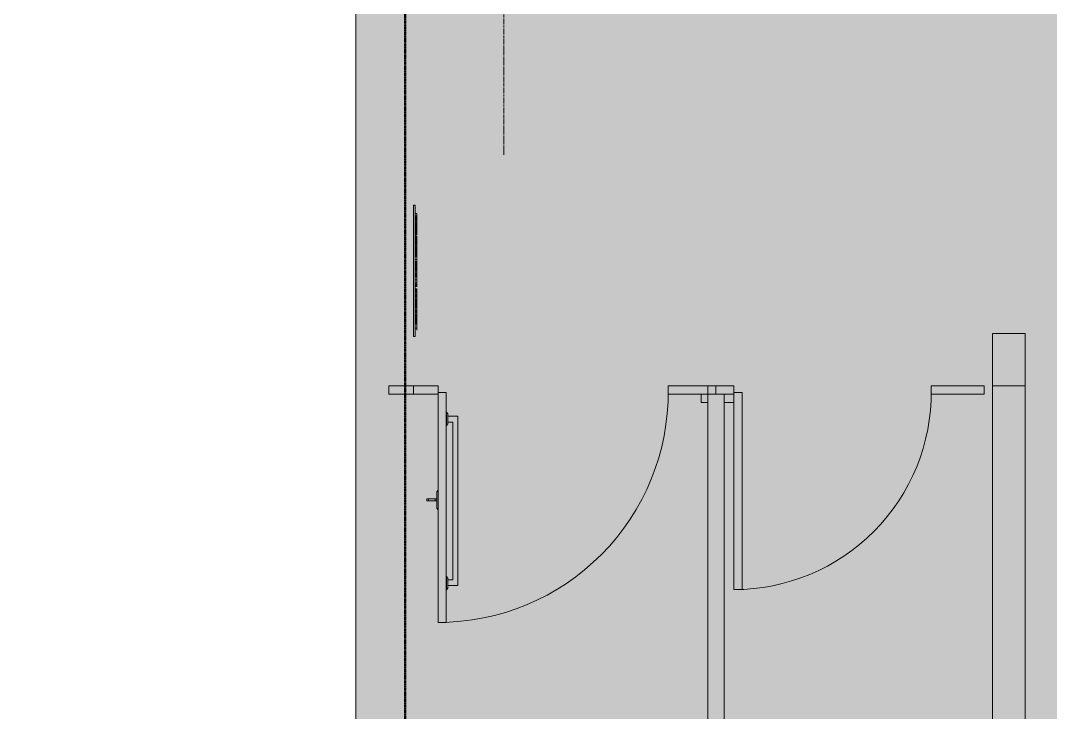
# Model space of a CAD drawing. Header units: millimetres. Extents: x 15878 to 679837, y -72324 to 391440.
# Drawn here: x 62119 to 65252, y 47314 to 49420 of the extents above; entities that cross this region are included whole.
import ezdxf

# ---------------------------------------------------------------- set-up
doc = ezdxf.new("R2010")
doc.units = ezdxf.units.MM
doc.linetypes.add('Demolished', pattern=[4.8, 3.2, -1.6])
doc.linetypes.add('Grid Line__1_200_', pattern=[10.5, 6, -1.5, 1.5, -1.5])
for name, color, linetype, lineweight in [('A-DETL', 90, 'Continuous', 5), ('A-DETL-GENF', 92, 'Continuous', 5), ('A-DOOR', 31, 'Continuous', 5), ('A-FLOR', 192, 'Continuous', 5), ('A-GENM', 13, 'Continuous', 5), ('A-WALL', 113, 'Continuous', 5), ('A-WALL-PATT', 111, 'Continuous', 18), ('P-SANR-FIXT', 6, 'Continuous', 5), ('S-GRID', 1, 'Continuous', 5)]:
    doc.layers.add(name, color=color, linetype=linetype, lineweight=lineweight)

# ---------------------------------------------------------------- blocks, each defined once
blk = doc.blocks.new('DLN_Partition Door - 600x2100_100x25 _WH_GH_-15332068-1_F')
at = {"layer": 'A-DOOR', "color": 253}
for p, q in [((20, -509.1), (20, -534.1)), ((620, -509.1), (20, -509.1)), ((620, -534.1), (620, -509.1)), ((20, -534.1), (620, -534.1))]:
    blk.add_line(p, q, dxfattribs=at)
blk.add_arc((20, -534.1), 600, 0, 90.5, dxfattribs=at)
at = {"layer": 'P-SANR-FIXT', "color": 253}
for p, q in [((25, 227), (0, 227)), ((0, 227), (0, 65.9)), ((25, 65.9), (25, 227)), ((0, 65.9), (25, 65.9)), ((25, -534.1), (0, -534.1)), ((0, -534.1), (0, -589.1)), ((25, -589.1), (25, -534.1)), ((0, -589.1), (25, -589.1))]:
    blk.add_line(p, q, dxfattribs=at)
blk = doc.blocks.new('DLN_Ambulant Partition Door - 700x2100_100x25 _WH_GH_-15369237-1_F')
at = {"layer": 'A-DOOR', "color": 253}
for p, q in [((20, -509.1), (20, -534.1)), ((720, -509.1), (20, -509.1)), ((720, -534.1), (720, -509.1)), ((20, -534.1), (720, -534.1))]:
    blk.add_line(p, q, dxfattribs=at)
blk.add_arc((20, -534.1), 700, 0, 90.5, dxfattribs=at)
at = {"layer": 'P-SANR-FIXT', "color": 253}
for p, q in [((50, 365.9), (25, 365.9)), ((50, 335.9), (50, 365.9)), ((0, 310.9), (0, 285.9)), ((25, 285.9), (0, 285.9)), ((0, 285.9), (0, 165.9)), ((25, 165.9), (25, 285.9)), ((50, 265.9), (50, 285.9)), ((25, 265.9), (50, 265.9)), ((0, 165.9), (25, 165.9)), ((92.5, -474), (607.5, -474)), ((92.5, -504.5), (92.5, -474)), ((110.2, -489), (110.2, -504.5)), ((590.2, -489), (110.2, -489)), ((590.2, -504.5), (590.2, -489)), ((607.5, -474), (607.5, -504.5)), ((80.3, -509), (85.3, -504.5)), ((120.3, -509), (80.3, -509)), ((85.3, -504.5), (115.3, -504.5)), ((115.3, -504.5), (120.3, -509)), ((585.3, -504.5), (580.3, -509)), ((580.3, -509), (620.3, -509)), ((615.3, -504.5), (585.3, -504.5)), ((620.3, -509), (615.3, -504.5)), ((25, -534.1), (0, -534.1)), ((0, -534.1), (0, -609.1)), ((25, -609.1), (25, -534.1)), ((322.2, -538.1), (317.2, -534.1)), ((317.2, -534.1), (377.2, -534.1)), ((372.2, -538.1), (322.2, -538.1)), ((344, -538.1), (344, -568.1)), ((350.2, -543.1), (344, -543.1)), ((350.2, -563.1), (344, -563.1)), ((350.2, -538.1), (350.2, -543.1)), ((350.2, -568.1), (350.2, -538.1)), ((377.2, -534.1), (372.2, -538.1)), ((344, -568.1), (350.2, -568.1)), ((0, -609.1), (0, -634.1)), ((0, -609.1), (25, -609.1)), ((25, -634.1), (25, -609.1)), ((0, -634.1), (0, -684.1)), ((25, -684.1), (25, -634.1)), ((0, -684.1), (25, -684.1))]:
    blk.add_line(p, q, dxfattribs=at)
blk = doc.blocks.new('DLN_Signage-Ambulant braille _ tactile - DLN_Signage-Ambulant braille _ tactile-15336842-1_F')
at = {"layer": 'A-GENM', "color": 253}
for p, q in [((-200, 5), (200, 5)), ((-200, 5), (-200, 0)), ((-200, 0), (200, 0)), ((-175, 0), (-179.9, 0)), ((-179.9, 0), (-174.2, 0)), ((-174.2, 0), (-172.5, 0)), ((-174.2, 0), (-174.2, -5)), ((-166.2, 0), (-172.7, 0)), ((-172.5, 0), (-160.4, 0)), ((-170.1, 0), (-171.8, 0)), ((-171.8, 0), (-139.5, 0)), ((-160.7, 0), (-159.2, 0)), ((-160.7, 0), (-160.7, -5)), ((-160.4, 0), (-160.4, -5)), ((-159.2, 0), (-153.5, 0)), ((-159.2, 0), (-159.2, -5)), ((-157.2, 0), (-154.1, 0)), ((-157.2, 0), (-157.2, -5)), ((-156.1, 0), (-156.1, -5)), ((-154.4, 0), (-154.4, -5)), ((-154.1, 0), (-150.8, 0)), ((-154.1, -5), (-154.1, 0)), ((-153.5, 0), (-148.7, 0)), ((-153.5, 0), (-153.5, -5)), ((-153.3, 0), (-153.3, -5)), ((-150.8, 0), (-149.3, 0)), ((-150.8, 0), (-150.8, -5)), ((-150.5, 0), (-150.5, -5)), ((-150.2, 0), (-142.5, 0)), ((-150.2, 0), (-150.2, -5)), ((-149.3, 0), (-149.3, -5)), ((-148.9, 0), (-148.9, -5)), ((-148.7, 0), (-147.1, 0)), ((-148.7, 0), (-148.7, -5)), ((-143.7, 0), (-148.6, 0)), ((-147.1, 0), (-147.1, -5)), ((-145.2, 0), (-142.8, 0)), ((-145.2, 0), (-142.2, 0)), ((-145.2, 0), (-145.2, -5)), ((-145.2, 0), (-145.2, -5)), ((-142.8, 0), (-141.7, 0)), ((-142.8, 0), (-142.8, -5)), ((-142.5, 0), (-133.9, 0)), ((-142.2, 0), (-140.5, 0)), ((-142.2, 0), (-142.2, -5)), ((-141.7, 0), (-141.7, -5)), ((-140.5, 0), (-140.1, 0)), ((-140.5, 0), (-140.5, -5)), ((-140.1, 0), (-137.4, 0)), ((-140.1, 0), (-136.3, 0)), ((-140.1, -5), (-140.1, 0)), ((-140.1, 0), (-140.1, -5)), ((-139.5, 0), (-125.8, 0)), ((-133.9, 0), (-138.8, 0)), ((-137.5, 0), (-137.5, -5)), ((-137.4, 0), (-134.5, 0)), ((-137.4, 0), (-137.4, -5)), ((-136.3, 0), (-136.3, -5)), ((-134.5, 0), (-132.5, 0)), ((-134.5, 0), (-134.5, -5)), ((-132.5, 0), (-132.5, -5)), ((-127.1, 0), (-123.8, 0)), ((-127.1, 0), (-124.4, 0)), ((-127.1, 0), (-127.1, -5)), ((-127.1, 0), (-127.1, -5)), ((-126.6, 0), (-119.6, 0)), ((-126.6, 0), (-126.6, -5)), ((-125.8, 0), (-93.6, 0)), ((-124.5, 0), (-95.1, 0)), ((-95.1, 0), (-124.5, 0)), ((-124.4, 0), (-123.3, 0)), ((-124.4, 0), (-124.4, -5)), ((-123.8, 0), (-121.9, 0)), ((-123.8, 0), (-123.8, -5)), ((-123.3, -5), (-123.3, 0)), ((-121.9, 0), (-121.7, 0)), ((-121.9, 0), (-121.9, -5)), ((-121.7, 0), (-117.9, 0)), ((-121.7, 0), (-121.7, -5)), ((-119.6, 0), (-119.6, -5)), ((-117.9, 0), (-117.9, -5)), ((-112.8, 0), (-111, 0)), ((-112.8, 0), (-112.8, -5)), ((-111, 0), (-106.5, 0)), ((-111, 0), (-111, -5)), ((-111, 0), (-111, -5)), ((-110.9, 0), (-109.6, 0)), ((-110.9, -5), (-110.9, 0)), ((-109.6, 0), (-106.5, 0)), ((-109.6, 0), (-109.6, -5)), ((-109.5, 0), (-109.5, -5)), ((-106.5, 0), (-101.8, 0)), ((-106.5, 0), (-103.2, 0)), ((-106.5, 0), (-106.5, -5)), ((-106.5, 0), (-106.5, -5)), ((-106.5, 0), (-106.5, -5)), ((-106.5, 0), (-106.5, -5)), ((-103.3, 0), (-103.3, -5)), ((-103.2, 0), (-102, 0)), ((-103.2, 0), (-103.2, -5)), ((-102, 0), (-102, -5)), ((-101.9, 0), (-101.9, -5)), ((-101.8, 0), (-100.1, 0)), ((-101.8, 0), (-101.8, -5)), ((-101.3, 0), (-101.3, -5)), ((-100.1, -5), (-100.1, 0)), ((-97.6, 0), (-95.2, 0)), ((-97.6, 0), (-94.6, 0)), ((-97.6, 0), (-97.6, -5)), ((-97.6, 0), (-97.6, -5)), ((-95.2, 0), (-94.1, 0)), ((-95.2, 0), (-95.2, -5)), ((-94.6, 0), (-92.8, 0)), ((-94.6, 0), (-94.6, -5)), ((-94.1, 0), (-94.1, -5)), ((-93.6, 0), (-67.1, 0)), ((-93.6, 0), (-93.6, -5)), ((-92.8, 0), (-92.5, 0)), ((-92.8, 0), (-92.8, -5)), ((-92.5, 0), (-89.8, 0)), ((-92.5, 0), (-88.7, 0)), ((-92.5, -5), (-92.5, 0)), ((-92.5, 0), (-92.5, -5)), ((-89.9, 0), (-89.9, -5)), ((-89.8, 0), (-86.9, 0)), ((-89.8, 0), (-89.8, -5)), ((-88.7, 0), (-88.7, -5)), ((-86.9, 0), (-84.9, 0)), ((-86.9, 0), (-86.9, -5)), ((-84.9, 0), (-84.9, -5)), ((-79.5, 0), (-76.2, 0)), ((-79.5, 0), (-76.8, 0)), ((-79.5, 0), (-79.5, -5)), ((-79.5, 0), (-79.5, -5)), ((-76.8, 0), (-75.7, 0)), ((-76.8, 0), (-76.8, -5)), ((-76.2, 0), (-74.3, 0)), ((-76.2, 0), (-76.2, -5)), ((-75.7, -5), (-75.7, 0)), ((-74.3, 0), (-74.1, 0)), ((-74.3, 0), (-74.3, -5)), ((-74.1, 0), (-70.3, 0)), ((-74.1, 0), (-74.1, -5)), ((-73.2, 0), (-69.9, 0)), ((-73.2, 0), (-69.9, 0)), ((-73.2, 0), (-73.2, -5)), ((-73.2, 0), (-73.2, -5)), ((-70.3, 0), (-70.3, -5)), ((-69.9, -5), (-69.9, 0)), ((-69.9, -5), (-69.9, 0)), ((-62.2, 0), (-68.1, 0)), ((-67.1, 0), (-62.2, 0)), ((-64.9, 0), (-61.4, 0)), ((-64.9, 0), (-64.9, -5)), ((-61.4, 0), (-60.2, 0)), ((-61.4, 0), (-61.4, -5)), ((-60.2, 0), (-59.5, 0)), ((-60.2, 0), (-60.2, -5)), ((-60.2, 0), (-60.2, -5)), ((-59.5, 0), (-58.9, 0)), ((-59.5, 0), (-54.4, 0)), ((-59.5, -5), (-59.5, 0)), ((-59.5, 0), (-59.5, -5)), ((-58.9, 0), (-57, 0)), ((-58.9, 0), (-58.9, -5)), ((-57.4, 0), (-57.4, -5)), ((-57, 0), (-55, 0)), ((-57, 0), (-57, -5)), ((-55, 0), (-54.1, 0)), ((-55, 0), (-55, -5)), ((-54.7, 0), (-54.7, -5)), ((-54.4, 0), (-54.4, -5)), ((-54.1, 0), (-54.1, -5)), ((-47.9, 0), (-15.2, 0)), ((-47.5, 0), (-47.9, 0)), ((-47.7, 0), (-44.5, 0)), ((-47.7, 0), (-47.7, -5)), ((-46.8, 0), (-43.9, 0)), ((-46.8, 0), (-46.8, -5)), ((-37.6, 0), (-45, 0)), ((-44.5, 0), (-42.5, 0)), ((-44.5, 0), (-44.5, -5)), ((-44.5, 0), (-44.5, -5)), ((-43.9, 0), (-43.3, 0)), ((-43.9, 0), (-43.9, -5)), ((-43.3, 0), (-43.3, -5)), ((-42.9, 0), (-42.9, -5)), ((-42.5, 0), (-39.8, 0)), ((-42.5, -5), (-42.5, 0)), ((-39.8, 0), (-36.3, 0)), ((-39.8, 0), (-39.8, -5)), ((-36.3, 0), (-36.3, -5)), ((-21.8, 0), (-26.8, 0)), ((-26.8, 0), (-24.9, 0)), ((-26.8, 0), (-26.8, -5)), ((-24.9, 0), (-26.1, 0)), ((-18.3, 0), (11.1, 0)), ((11.1, 0), (-18.3, 0)), ((-11.8, 0), (-16.8, 0)), ((-16.6, 0), (-15, 0)), ((-16.6, 0), (-16.6, -5)), ((-15.6, 0), (-15.6, -5)), ((-15.2, 0), (6.2, 0)), ((-15.2, 0), (-15.2, -5)), ((-15, 0), (-14.2, 0)), ((-15, 0), (-15, -5)), ((-14.2, 0), (-12, 0)), ((-14.2, 0), (-14.2, -5)), ((-12.6, 0), (-12.6, -5)), ((-12, 0), (-9.4, 0)), ((-12, -5), (-12, 0)), ((-11.8, 0), (-11.8, -5)), ((-9.4, 0), (-11.3, 0)), ((-9.6, 0), (-9.6, -5)), ((-9.4, 0), (-7.7, 0)), ((-9.4, 0), (-9.4, -5)), ((-3.8, 0), (-8.8, 0)), ((-8.8, 0), (-8.8, -5)), ((-7.7, 0), (-6.1, 0)), ((-7.7, 0), (-7.7, -5)), ((-7.7, 0), (-7.7, -5)), ((-7.7, 0), (-7.7, -5)), ((-6.1, 0), (-6.1, -5)), ((-0.7, 0), (1.6, 0)), ((-0.7, 0), (-0.7, -5)), ((-0.1, 0), (1.3, 0)), ((-0.1, -5), (-0.1, 0)), ((0.4, 0), (0.4, -5)), ((6.2, 0), (1.2, 0)), ((1.3, 0), (4.8, 0)), ((1.3, 0), (1.3, -5)), ((1.5, 0), (1.9, 0)), ((1.5, 0), (1.5, -5)), ((1.6, 0), (5.1, 0)), ((1.6, 0), (1.6, -5)), ((1.9, 0), (3.5, 0)), ((1.9, 0), (1.9, -5)), ((2, 0), (2, -5)), ((2.4, 0), (2.4, -5)), ((2.7, 0), (2.7, -5)), ((3.5, 0), (5.6, 0)), ((3.5, 0), (3.5, -5)), ((4.6, 0), (4.6, -5)), ((4.8, 0), (6.9, 0)), ((4.8, 0), (4.8, -5)), ((5, 0), (5, -5)), ((5.1, 0), (7.8, 0)), ((5.1, 0), (5.1, -5)), ((5.2, 0), (5.2, -5)), ((5.6, 0), (8, 0)), ((6.2, 0), (33.9, 0)), ((6.2, 0), (6.2, -5)), ((6.9, 0), (10.1, 0)), ((6.9, 0), (6.9, -5)), ((7.6, 0), (7.6, -5)), ((7.8, 0), (8.8, 0)), ((7.8, 0), (7.8, -5)), ((8, 0), (9.7, 0)), ((8, 0), (8, -5)), ((8.1, 0), (8.1, -5)), ((8.8, 0), (8.8, -5)), ((9, 0), (9, -5)), ((9.7, 0), (10.4, 0)), ((9.7, 0), (9.7, -5)), ((10.1, 0), (10.1, -5)), ((10.4, 0), (10.4, -5)), ((14.5, 0), (16.3, 0)), ((14.5, 0), (14.5, -5)), ((16.3, 0), (20.7, 0)), ((16.3, 0), (16.3, -5)), ((16.3, 0), (16.3, -5)), ((16.4, 0), (17.7, 0)), ((16.4, 0), (24.7, 0)), ((16.4, -5), (16.4, 0)), ((16.4, 0), (16.4, -5)), ((17.6, 0), (17.6, -5)), ((17.7, 0), (21.2, 0)), ((17.7, 0), (17.7, -5)), ((20.7, 0), (24.8, 0)), ((20.7, 0), (20.7, -5)), ((20.8, 0), (20.8, -5)), ((21, 0), (21, -5)), ((21.2, 0), (24, 0)), ((21.2, 0), (21.2, -5)), ((28.8, 0), (22.1, 0)), ((23.7, 0), (23.7, -5)), ((24, 0), (25.6, 0)), ((24, 0), (24, -5)), ((24.6, 0), (24.6, -5)), ((24.7, -5), (24.7, 0)), ((24.8, 0), (26.6, 0)), ((24.8, 0), (24.8, -5)), ((25.6, 0), (25.6, -5)), ((26.6, 0), (26.6, -5)), ((28.8, 0), (28.8, -5)), ((33.9, 0), (34.4, 0)), ((34.4, 0), (47, 0)), ((34.4, 0), (34.4, -5)), ((49.2, 0), (44.2, 0)), ((44.2, 0), (68.2, 0)), ((68.2, 0), (44.2, 0)), ((46.1, 0), (49.7, 0)), ((46.1, 0), (46.1, -5)), ((47, 0), (64.7, 0)), ((47, 0), (47, -5)), ((49.4, 0), (49.4, -5)), ((49.5, 0), (51.4, 0)), ((49.5, 0), (49.5, -5)), ((49.7, 0), (49.7, -5)), ((55.2, 0), (50.2, 0)), ((51.1, 0), (54.4, 0)), ((51.1, -5), (51.1, 0)), ((51.3, 0), (51.3, -5)), ((51.4, 0), (51.4, -5)), ((51.7, 0), (51.7, -5)), ((53, 0), (63.6, 0)), ((53, 0), (53, -5)), ((53.6, 0), (55.1, 0)), ((53.6, 0), (53.6, -5)), ((54.1, 0), (58.8, 0)), ((54.1, 0), (54.1, -5)), ((54.4, 0), (54.4, -5)), ((54.6, 0), (56.6, 0)), ((54.6, 0), (54.6, -5)), ((55.1, 0), (55.4, 0)), ((55.1, -5), (55.1, 0)), ((55.1, 0), (55.1, -5)), ((55.4, 0), (71.6, 0)), ((55.4, 0), (55.4, -5)), ((56, 0), (59, 0)), ((56, 0), (56, -5)), ((56.6, 0), (57.2, 0)), ((56.6, 0), (56.6, -5)), ((62.2, 0), (57.2, 0)), ((57.2, -5), (57.2, 0)), ((57.4, 0), (57.4, -5)), ((57.5, 0), (57.6, 0)), ((57.5, 0), (57.5, -5)), ((57.6, 0), (57.6, -5)), ((58.5, 0), (58.6, 0)), ((58.5, 0), (58.5, -5)), ((58.6, 0), (61, 0)), ((58.6, -5), (58.6, 0)), ((58.6, 0), (58.6, -5)), ((58.8, 0), (62.3, 0)), ((58.8, 0), (58.8, -5)), ((59, 0), (62.8, 0)), ((59, 0), (59, -5)), ((59.2, 0), (67.9, 0)), ((59.2, 0), (67.9, 0)), ((59.2, 0), (67.9, 0)), ((59.2, 0), (59.2, -5)), ((59.2, 0), (59.2, -5)), ((59.2, 0), (59.2, -5)), ((59.3, 0), (67.5, 0)), ((59.3, -5), (59.3, 0)), ((59.5, 0), (59.5, -5)), ((59.5, 0), (59.5, -5)), ((59.8, 0), (61.2, 0)), ((59.8, 0), (59.8, -5)), ((60.8, 0), (60.8, -5)), ((61, 0), (66.2, 0)), ((61, 0), (61, -5)), ((61.2, -5), (61.2, 0)), ((61.3, 0), (61.3, -5)), ((61.6, 0), (65.3, 0)), ((61.6, -5), (61.6, 0)), ((61.9, 0), (61.9, -5)), ((62.3, 0), (62.3, -5)), ((62.7, 0), (64.7, 0)), ((62.7, 0), (62.7, -5)), ((62.8, 0), (62.8, -5)), ((68.2, 0), (63.2, 0)), ((63.6, 0), (71.5, 0)), ((63.6, 0), (63.6, -5)), ((63.7, -5), (63.7, 0)), ((64.7, 0), (79.5, 0)), ((64.7, 0), (64.7, -5)), ((64.7, 0), (73, 0)), ((64.7, 0), (64.7, -5)), ((64.9, 0), (70.5, 0)), ((64.9, 0), (64.9, -5)), ((65, 0), (65, -5)), ((65.3, 0), (65.3, -5)), ((65.7, 0), (65.7, -5)), ((66.2, 0), (68.1, 0)), ((66.2, 0), (66.2, -5)), ((67.4, 0), (67.4, -5)), ((67.5, 0), (67.5, -5)), ((67.8, 0), (67.8, -5)), ((67.8, 0), (67.8, -5)), ((67.9, -5), (67.9, 0)), ((67.9, 0), (67.9, -5)), ((67.9, 0), (67.9, -5)), ((68.1, 0), (68.1, -5)), ((68.6, 0), (71.5, 0)), ((68.6, -5), (68.6, 0)), ((69.5, 0), (70.3, 0)), ((69.5, 0), (69.5, -5)), ((69.5, 0), (69.5, -5)), ((70.3, 0), (70.3, -5)), ((70.5, 0), (70.5, -5)), ((71, 0), (72.7, 0)), ((71, 0), (71, -5)), ((71, 0), (71, -5)), ((71.4, 0), (71.4, -5)), ((71.5, 0), (72, 0)), ((71.5, 0), (73.6, 0)), ((71.5, 0), (71.5, -5)), ((71.5, 0), (71.5, -5)), ((71.6, 0), (71.6, -5)), ((72, 0), (72, -5)), ((72.7, 0), (74.5, 0)), ((72.7, 0), (72.7, -5)), ((73, 0), (73, -5)), ((73.6, 0), (73.6, -5)), ((74.5, 0), (74.5, -5)), ((78.1, 0), (86.8, 0)), ((78.1, 0), (78.1, -5)), ((79.1, 0), (82, 0)), ((79.1, 0), (79.1, -5)), ((79.5, 0), (83.7, 0)), ((80.2, 0), (84.4, 0)), ((80.2, 0), (80.2, -5)), ((82, 0), (87.5, 0)), ((82, 0), (82, -5)), ((83.7, 0), (84.6, 0)), ((84.3, -5), (84.3, 0)), ((84.4, 0), (91.1, 0)), ((84.4, 0), (84.4, -5)), ((84.6, 0), (85.5, 0)), ((84.6, 0), (87, 0)), ((84.6, -5), (84.6, 0)), ((85.5, 0), (85.5, -5)), ((86.8, 0), (89.4, 0)), ((86.8, 0), (86.8, -5)), ((87, -5), (87, 0)), ((87.5, 0), (87.5, -5)), ((89.4, 0), (93.8, 0)), ((89.4, 0), (89.4, -5)), ((91, 0), (91.1, 0)), ((91, 0), (91, -5)), ((91.1, -5), (91.1, 0)), ((91.1, 0), (91.1, -5)), ((92.8, 0), (102.7, 0)), ((92.8, 0), (93.8, 0)), ((92.8, 0), (92.8, -5)), ((92.8, 0), (92.8, -5)), ((93.8, 0), (96.7, 0)), ((93.8, 0), (93.8, -5)), ((93.8, 0), (93.8, -5)), ((93.8, 0), (93.8, -5)), ((95.6, 0), (105.7, 0)), ((95.6, 0), (95.6, -5)), ((96.7, 0), (102.6, 0)), ((96.7, 0), (96.7, -5)), ((98, 0), (98, -5)), ((98.5, 0), (98.5, -5)), ((100.3, 0), (100.3, -5)), ((101.5, 0), (101.5, -5)), ((102.4, 0), (102.4, -5)), ((102.6, 0), (106.1, 0)), ((102.6, 0), (102.6, -5)), ((102.7, 0), (102.7, -5)), ((103.2, 0), (103.2, -5)), ((103.4, 0), (103.4, -5)), ((103.7, 0), (103.7, -5)), ((104.5, 0), (104.5, -5)), ((105.7, 0), (105.7, -5)), ((106.1, 0), (106.1, -5)), ((109.6, 0), (113.3, 0)), ((109.6, 0), (109.6, -5)), ((112, 0), (118.5, 0)), ((112, 0), (112, -5)), ((113.3, 0), (116.8, 0)), ((113.3, -5), (113.3, 0)), ((114.4, 0), (114.5, 0)), ((114.4, 0), (114.4, -5)), ((114.5, 0), (114.5, -5)), ((115.3, 0), (116.6, 0)), ((115.3, 0), (115.3, -5)), ((116.1, 0), (116.1, -5)), ((116.6, 0), (116.6, -5)), ((116.8, 0), (119.4, 0)), ((116.8, 0), (116.8, -5)), ((117.1, 0), (122, 0)), ((117.1, 0), (117.1, -5)), ((118.5, 0), (124.2, 0)), ((119.4, 0), (119.4, -5)), ((119.6, 0), (126.9, 0)), ((119.6, 0), (119.6, -5)), ((120.4, 0), (120.5, 0)), ((120.4, 0), (122.1, 0)), ((120.4, 0), (120.4, -5)), ((120.4, 0), (120.4, -5)), ((120.5, 0), (120.5, -5)), ((121.8, 0), (125.8, 0)), ((121.8, 0), (121.8, -5)), ((122, 0), (125.2, 0)), ((122, 0), (122, -5)), ((122.1, 0), (126.9, 0)), ((122.1, 0), (126.8, 0)), ((122.1, 0), (122.1, -5)), ((122.1, 0), (122.1, -5)), ((122.1, 0), (122.1, -5)), ((122.3, 0), (122.3, -5)), ((122.6, 0), (122.6, -5)), ((124.2, 0), (128.2, 0)), ((125.2, 0), (125.2, -5)), ((125.8, 0), (126.8, 0)), ((125.8, 0), (125.8, -5)), ((126.3, 0), (126.3, -5)), ((126.8, 0), (129.4, 0)), ((126.8, 0), (126.9, 0)), ((126.8, 0), (126.8, -5)), ((126.8, 0), (126.8, -5)), ((126.8, 0), (126.8, -5)), ((126.9, 0), (126.9, -5)), ((126.9, 0), (126.9, -5)), ((126.9, 0), (126.9, -5)), ((127.1, 0), (132, 0)), ((127.1, 0), (127.1, -5)), ((128.2, 0), (130.6, 0)), ((128.2, 0), (128.2, -5)), ((128.4, 0), (133.4, 0)), ((128.4, 0), (128.4, -5)), ((128.4, 0), (128.4, -5)), ((128.5, 0), (134.1, 0)), ((128.5, 0), (133.1, 0)), ((128.5, 0), (128.5, -5)), ((128.5, 0), (128.5, -5)), ((128.5, -5), (128.5, 0)), ((129.4, 0), (129.4, -5)), ((130.6, 0), (137, 0)), ((131.7, 0), (161.1, 0)), ((161.1, 0), (131.7, 0)), ((132, 0), (138, 0)), ((132, 0), (132, -5)), ((133.1, 0), (135.4, 0)), ((133.1, 0), (133.1, -5)), ((133.4, 0), (133.4, -5)), ((133.4, 0), (133.4, -5)), ((134.1, 0), (135.6, 0)), ((134.1, 0), (134.1, -5)), ((140.5, 0), (134.5, 0)), ((134.5, 0), (147.5, 0)), ((134.5, 0), (134.5, -5)), ((135, 0), (135.1, 0)), ((135, 0), (135, -5)), ((135.1, 0), (135.1, -5)), ((135.4, 0), (135.4, -5)), ((135.6, 0), (137.8, 0)), ((135.6, 0), (135.6, -5)), ((135.6, 0), (135.6, -5)), ((137, 0), (161.1, 0)), ((137.8, -5), (137.8, 0)), ((138, 0), (138, -5)), ((141.4, 0), (144.3, 0)), ((141.4, 0), (141.4, -5)), ((147.5, 0), (142.5, 0)), ((144.3, 0), (145.2, 0)), ((144.3, 0), (144.3, -5)), ((145, 0), (146.9, 0)), ((145, 0), (145, -5)), ((145.2, 0), (145.2, -5)), ((146.6, 0), (154.8, 0)), ((146.6, 0), (146.6, -5)), ((146.6, 0), (146.6, -5)), ((146.9, 0), (164.6, 0)), ((146.9, 0), (154.8, 0)), ((146.9, 0), (146.9, -5)), ((146.9, 0), (146.9, -5)), ((146.9, -5), (146.9, 0)), ((147.5, -5), (147.5, 0)), ((157.8, 0), (151.8, 0)), ((151.8, 0), (164.8, 0)), ((151.8, 0), (151.8, -5)), ((152.2, 0), (159.8, 0)), ((152.2, 0), (152.2, -5)), ((153.2, 0), (153.2, -5)), ((154.7, 0), (154.8, 0)), ((154.7, 0), (154.7, -5)), ((154.8, 0), (154.8, -5)), ((154.8, 0), (154.8, -5)), ((154.8, 0), (154.8, -5)), ((156.4, 0), (156.6, 0)), ((156.4, 0), (164.8, 0)), ((156.4, 0), (164.8, 0)), ((156.4, 0), (156.4, -5)), ((156.4, 0), (156.4, -5)), ((156.4, 0), (156.4, -5)), ((156.6, 0), (156.6, -5)), ((159.8, 0), (167.9, 0)), ((164.8, 0), (159.8, 0)), ((159.8, 0), (163.9, 0)), ((159.8, 0), (159.8, -5)), ((166.7, 0), (160.8, 0)), ((161.1, 0), (172.6, 0)), ((161.1, -5), (161.1, 0)), ((163.8, -5), (163.8, 0)), ((163.9, 0), (164.8, 0)), ((163.9, 0), (163.9, -5)), ((164.6, 0), (165.5, 0)), ((164.6, -5), (164.6, 0)), ((164.8, -5), (164.8, 0)), ((164.8, 0), (164.8, -5)), ((164.8, 0), (164.8, -5)), ((164.8, 0), (164.8, -5)), ((165.5, 0), (167.5, 0)), ((165.5, 0), (165.5, -5)), ((166.5, 0), (166.5, -5)), ((167.5, 0), (167.5, -5)), ((167.9, 0), (174.4, 0)), ((167.9, 0), (167.9, -5)), ((172.6, 0), (168.7, 0)), ((174.4, 0), (174.4, -5)), ((200, 0), (200, 5)), ((200, 0), (-200, 0)), ((-174.2, -5), (-179.9, -5)), ((-179.9, -5), (-175, -5)), ((-174.4, 0), (-174.4, -5)), ((-172.5, -5), (-174.2, -5)), ((-172.7, -5), (-166.2, -5)), ((-160.4, -5), (-172.5, -5)), ((-139.5, -5), (-171.8, -5)), ((-171.8, -5), (-170.1, -5)), ((-159.2, -5), (-160.7, -5)), ((-153.5, -5), (-159.2, -5)), ((-154.1, -5), (-157.2, -5)), ((-150.8, -5), (-154.1, -5)), ((-148.7, -5), (-153.5, -5)), ((-149.3, -5), (-150.8, -5)), ((-142.5, -5), (-150.2, -5)), ((-147.1, -5), (-148.7, -5)), ((-148.6, -5), (-143.7, -5)), ((-142.2, -5), (-145.2, -5)), ((-142.8, -5), (-145.2, -5)), ((-141.7, -5), (-142.8, -5)), ((-133.9, -5), (-142.5, -5)), ((-140.5, -5), (-142.2, -5)), ((-140.1, -5), (-140.5, -5)), ((-136.3, -5), (-140.1, -5)), ((-137.4, -5), (-140.1, -5)), ((-125.8, -5), (-139.5, -5)), ((-138.8, -5), (-133.9, -5)), ((-134.5, -5), (-137.4, -5)), ((-132.5, -5), (-134.5, -5)), ((-133.9, -5), (-133.9, 0)), ((-124.4, -5), (-127.1, -5)), ((-123.8, -5), (-127.1, -5)), ((-119.6, -5), (-126.6, -5)), ((-93.6, -5), (-125.8, -5)), ((-124.5, 0), (-124.5, -5)), ((-124.5, -5), (-95.1, -5)), ((-95.1, -5), (-124.5, -5)), ((-123.3, -5), (-124.4, -5)), ((-121.9, -5), (-123.8, -5)), ((-121.7, -5), (-121.9, -5)), ((-117.9, -5), (-121.7, -5)), ((-111, -5), (-112.8, -5)), ((-106.5, -5), (-111, -5)), ((-109.6, -5), (-110.9, -5)), ((-106.5, -5), (-109.6, -5)), ((-101.8, -5), (-106.5, -5)), ((-103.2, -5), (-106.5, -5)), ((-102, -5), (-103.2, -5)), ((-100.1, -5), (-101.8, -5)), ((-94.6, -5), (-97.6, -5)), ((-95.2, -5), (-97.6, -5)), ((-94.1, -5), (-95.2, -5)), ((-95.1, -5), (-95.1, 0)), ((-92.8, -5), (-94.6, -5)), ((-67.1, -5), (-93.6, -5)), ((-92.5, -5), (-92.8, -5)), ((-88.7, -5), (-92.5, -5)), ((-89.8, -5), (-92.5, -5)), ((-86.9, -5), (-89.8, -5)), ((-84.9, -5), (-86.9, -5)), ((-76.8, -5), (-79.5, -5)), ((-76.2, -5), (-79.5, -5)), ((-75.7, -5), (-76.8, -5)), ((-74.3, -5), (-76.2, -5)), ((-74.1, -5), (-74.3, -5)), ((-70.3, -5), (-74.1, -5)), ((-69.9, -5), (-73.2, -5)), ((-69.9, -5), (-73.2, -5)), ((-68.1, -5), (-62.2, -5)), ((-62.2, -5), (-67.1, -5)), ((-61.4, -5), (-64.9, -5)), ((-60.2, -5), (-61.4, -5)), ((-59.5, -5), (-60.2, -5)), ((-54.4, -5), (-59.5, -5)), ((-58.9, -5), (-59.5, -5)), ((-57, -5), (-58.9, -5)), ((-55, -5), (-57, -5)), ((-54.1, -5), (-55, -5)), ((-47.9, -5), (-47.5, -5)), ((-15.2, -5), (-47.9, -5)), ((-44.5, -5), (-47.7, -5)), ((-43.9, -5), (-46.8, -5)), ((-45, -5), (-37.6, -5)), ((-42.5, -5), (-44.5, -5)), ((-43.3, -5), (-43.9, -5)), ((-39.8, -5), (-42.5, -5)), ((-36.3, -5), (-39.8, -5)), ((-24.9, -5), (-26.8, -5)), ((-26.8, -5), (-21.8, -5)), ((-26.1, -5), (-24.9, -5)), ((-18.3, 0), (-18.3, -5)), ((-18.3, -5), (11.1, -5)), ((11.1, -5), (-18.3, -5)), ((-16.8, -5), (-11.8, -5)), ((-15, -5), (-16.6, -5)), ((6.2, -5), (-15.2, -5)), ((-14.2, -5), (-15, -5)), ((-12, -5), (-14.2, -5)), ((-9.4, -5), (-12, -5)), ((-11.3, -5), (-9.4, -5)), ((-7.7, -5), (-9.4, -5)), ((-8.8, -5), (-3.8, -5)), ((-6.1, -5), (-7.7, -5)), ((1.6, -5), (-0.7, -5)), ((1.3, -5), (-0.1, -5)), ((1.2, -5), (6.2, -5)), ((4.8, -5), (1.3, -5)), ((1.9, -5), (1.5, -5)), ((5.1, -5), (1.6, -5)), ((3.5, -5), (1.9, -5)), ((5.6, -5), (3.5, -5)), ((6.9, -5), (4.8, -5)), ((7.8, -5), (5.1, -5)), ((8, -5), (5.6, -5)), ((33.9, -5), (6.2, -5)), ((10.1, -5), (6.9, -5)), ((8.8, -5), (7.8, -5)), ((9.7, -5), (8, -5)), ((10.4, -5), (9.7, -5)), ((11.1, -5), (11.1, 0)), ((16.3, -5), (14.5, -5)), ((20.7, -5), (16.3, -5)), ((17.7, -5), (16.4, -5)), ((24.7, -5), (16.4, -5)), ((21.2, -5), (17.7, -5)), ((24.8, -5), (20.7, -5)), ((24, -5), (21.2, -5)), ((22.1, -5), (28.8, -5)), ((25.6, -5), (24, -5)), ((26.6, -5), (24.8, -5)), ((34.4, -5), (33.9, -5)), ((47, -5), (34.4, -5)), ((44.2, 0), (44.2, -5)), ((44.2, -5), (49.2, -5)), ((44.2, -5), (68.2, -5)), ((68.2, -5), (44.2, -5)), ((49.7, -5), (46.1, -5)), ((64.7, -5), (47, -5)), ((51.4, -5), (49.5, -5)), ((50.2, -5), (55.2, -5)), ((54.4, -5), (51.1, -5)), ((63.6, -5), (53, -5)), ((55.1, -5), (53.6, -5)), ((58.8, -5), (54.1, -5)), ((56.6, -5), (54.6, -5)), ((55.4, -5), (55.1, -5)), ((71.6, -5), (55.4, -5)), ((59, -5), (56, -5)), ((57.2, -5), (56.6, -5)), ((57.2, -5), (62.2, -5)), ((57.6, -5), (57.5, -5)), ((58.6, -5), (58.5, -5)), ((61, -5), (58.6, -5)), ((62.3, -5), (58.8, -5)), ((62.8, -5), (59, -5)), ((67.9, -5), (59.2, -5)), ((67.9, -5), (59.2, -5)), ((67.9, -5), (59.2, -5)), ((67.5, -5), (59.3, -5)), ((61.2, -5), (59.8, -5)), ((66.2, -5), (61, -5)), ((65.3, -5), (61.6, -5)), ((64.7, -5), (62.7, -5)), ((63.2, -5), (68.2, -5)), ((71.5, -5), (63.6, -5)), ((79.5, -5), (64.7, -5)), ((73, -5), (64.7, -5)), ((70.5, -5), (64.9, -5)), ((68.1, -5), (66.2, -5)), ((68.2, -5), (68.2, 0)), ((71.5, -5), (68.6, -5)), ((70.3, -5), (69.5, -5)), ((72.7, -5), (71, -5)), ((72, -5), (71.5, -5)), ((73.6, -5), (71.5, -5)), ((74.5, -5), (72.7, -5)), ((86.8, -5), (78.1, -5)), ((82, -5), (79.1, -5)), ((83.7, -5), (79.5, -5)), ((84.4, -5), (80.2, -5)), ((87.5, -5), (82, -5)), ((84.6, -5), (83.7, -5)), ((91.1, -5), (84.4, -5)), ((85.5, -5), (84.6, -5)), ((87, -5), (84.6, -5)), ((89.4, -5), (86.8, -5)), ((93.8, -5), (89.4, -5)), ((91.1, -5), (91, -5)), ((93.8, -5), (92.8, -5)), ((102.7, -5), (92.8, -5)), ((96.7, -5), (93.8, -5)), ((105.7, -5), (95.6, -5)), ((102.6, -5), (96.7, -5)), ((106.1, -5), (102.6, -5)), ((113.3, -5), (109.6, -5)), ((118.5, -5), (112, -5)), ((116.8, -5), (113.3, -5)), ((114.5, -5), (114.4, -5)), ((116.6, -5), (115.3, -5)), ((119.4, -5), (116.8, -5)), ((122, -5), (117.1, -5)), ((124.2, -5), (118.5, -5)), ((126.9, -5), (119.6, -5)), ((122.1, -5), (120.4, -5)), ((120.5, -5), (120.4, -5)), ((125.8, -5), (121.8, -5)), ((125.2, -5), (122, -5)), ((126.9, -5), (122.1, -5)), ((126.8, -5), (122.1, -5)), ((128.2, -5), (124.2, -5)), ((126.8, -5), (125.8, -5)), ((129.4, -5), (126.8, -5)), ((126.9, -5), (126.8, -5)), ((132, -5), (127.1, -5)), ((130.6, -5), (128.2, -5)), ((133.4, -5), (128.4, -5)), ((133.1, -5), (128.5, -5)), ((134.1, -5), (128.5, -5)), ((137, -5), (130.6, -5)), ((131.7, 0), (131.7, -5)), ((131.7, -5), (161.1, -5)), ((161.1, -5), (131.7, -5)), ((138, -5), (132, -5)), ((135.4, -5), (133.1, -5)), ((135.6, -5), (134.1, -5)), ((147.5, -5), (134.5, -5)), ((134.5, -5), (140.5, -5)), ((135.1, -5), (135, -5)), ((137.8, -5), (135.6, -5)), ((161.1, -5), (137, -5)), ((144.3, -5), (141.4, -5)), ((142.5, -5), (147.5, -5)), ((145.2, -5), (144.3, -5)), ((146.9, -5), (145, -5)), ((154.8, -5), (146.6, -5)), ((164.6, -5), (146.9, -5)), ((154.8, -5), (146.9, -5)), ((164.8, -5), (151.8, -5)), ((151.8, -5), (157.8, -5)), ((159.8, -5), (152.2, -5)), ((154.8, -5), (154.7, -5)), ((156.6, -5), (156.4, -5)), ((164.8, -5), (156.4, -5)), ((164.8, -5), (156.4, -5)), ((167.9, -5), (159.8, -5)), ((159.8, -5), (164.8, -5)), ((163.9, -5), (159.8, -5)), ((160.8, -5), (166.7, -5)), ((161.1, -5), (161.1, 0)), ((172.6, -5), (161.1, -5)), ((164.8, -5), (163.9, -5)), ((165.5, -5), (164.6, -5)), ((167.5, -5), (165.5, -5)), ((174.4, -5), (167.9, -5)), ((168.7, -5), (172.6, -5))]:
    blk.add_line(p, q, dxfattribs=at)

msp = doc.modelspace()

# ---------------------------------------------------------------- hatches: boundary and pattern name
at = {"layer": 'A-DETL-GENF', "transparency": 33554585}
msp.add_hatch(color=253, dxfattribs=at).paths.add_polyline_path([(78839.3, 7707.5), (78839.3, 15874.2), (88639.3, 15874.2), (88639.3, 23590.5), (86708.4, 23590.5), (86708.4, 23740.5), (88536.2, 31007.5), (88039.3, 31007.5), (88039.3, 31457.5), (82864.3, 31457.5), (82864.3, 34107.5), (87689.3, 34107.5), (87689.3, 39607.5), (85289.3, 39607.5), (85289.3, 40057.5), (83089.3, 40057.5), (83089.3, 39607.5), (74619.3, 39607.5), (74619.3, 40057.5), (72419.3, 40057.5), (72419.3, 39607.5), (71539.3, 39607.5), (71539.3, 52007.5), (63889.3, 52007.5), (63889.3, 51407.5), (63289.3, 51407.5), (63289.3, 37257.5), (75389.3, 37257.5), (75389.3, 33757.5), (52639.3, 33757.5), (52639.3, 31607.5), (76689.3, 31607.5), (76689.3, 29767.5), (75489.3, 29767.5), (75489.3, 27367.5), (76689.3, 27367.5), (76689.3, 21440.5), (78464.3, 21440.5), (78464.3, 18024.2), (76689.3, 18024.2), (76689.3, 12097.5), (75489.3, 12097.5), (75489.3, 9697.5), (76689.3, 9697.5), (76689.3, 7707.5), (78457.2, 7707.5)], flags=0)
at = {"layer": 'A-WALL-PATT', "lineweight": 5, "transparency": 33554432}
msp.add_hatch(color=253, dxfattribs=at).paths.add_polyline_path([(63139.3, 45557.5), (63289.3, 45557.5), (63289.3, 52157.5), (63139.3, 52157.5), (63139.3, 45707.5)], flags=0)

# ---------------------------------------------------------------- linework, layer by layer
at = {"layer": 'A-DETL', "linetype": 'Demolished', "lineweight": 50}
msp.add_line((63289.3, 51407.5), (63289.3, 45557.5), dxfattribs=at)
at = {"layer": 'A-FLOR'}
for p, q in [((63139.3, 52007.5), (63139.3, 40407.5)), ((65075.4, 46357.5), (65075.4, 48307.5)), ((65075.4, 48307.5), (65175.4, 48307.5)), ((65175.4, 48307.5), (65175.4, 46357.5)), ((63289.3, 48282.5), (63289.3, 46357.5))]:
    msp.add_line(p, q, dxfattribs=at)
at = {"layer": 'A-WALL', "color": 253}
for p, q in [((63289.3, 48282.5), (63289.3, 52007.5)), ((65175.4, 48467.5), (65075.4, 48467.5)), ((65075.4, 48467.5), (65075.4, 48307.5)), ((65175.4, 48307.5), (65175.4, 48467.5)), ((64234.3, 48282.5), (64209.3, 48282.5)), ((64209.3, 48282.5), (64209.3, 46383)), ((64259.3, 46383), (64259.3, 48282.5))]:
    msp.add_line(p, q, dxfattribs=at)
at = {"layer": 'S-GRID', "color": 254, "linetype": 'Grid Line__1_200_'}
msp.add_line((63589.3, 49010.6), (63589.3, 61510.6), dxfattribs=at)

# ---------------------------------------------------------------- block references
at = {"layer": 'A-GENM', "color": 253, "rotation": 89.99999999999999}
msp.add_blockref('DLN_Signage-Ambulant braille _ tactile - DLN_Signage-Ambulant braille _ tactile-15336842-1_F', (63319.3, 48657.5), dxfattribs=at)
at = {"layer": 'P-SANR-FIXT', "color": 253, "rotation": 269.9999999999997}
for name, p in [('DLN_Ambulant Partition Door - 700x2100_100x25 _WH_GH_-15369237-1_F', (63923.4, 48307.5)), ('DLN_Partition Door - 600x2100_100x25 _WH_GH_-15332068-1_F', (64823.4, 48307.5))]:
    msp.add_blockref(name, p, dxfattribs=at)

doc.saveas('drawing.dxf')
